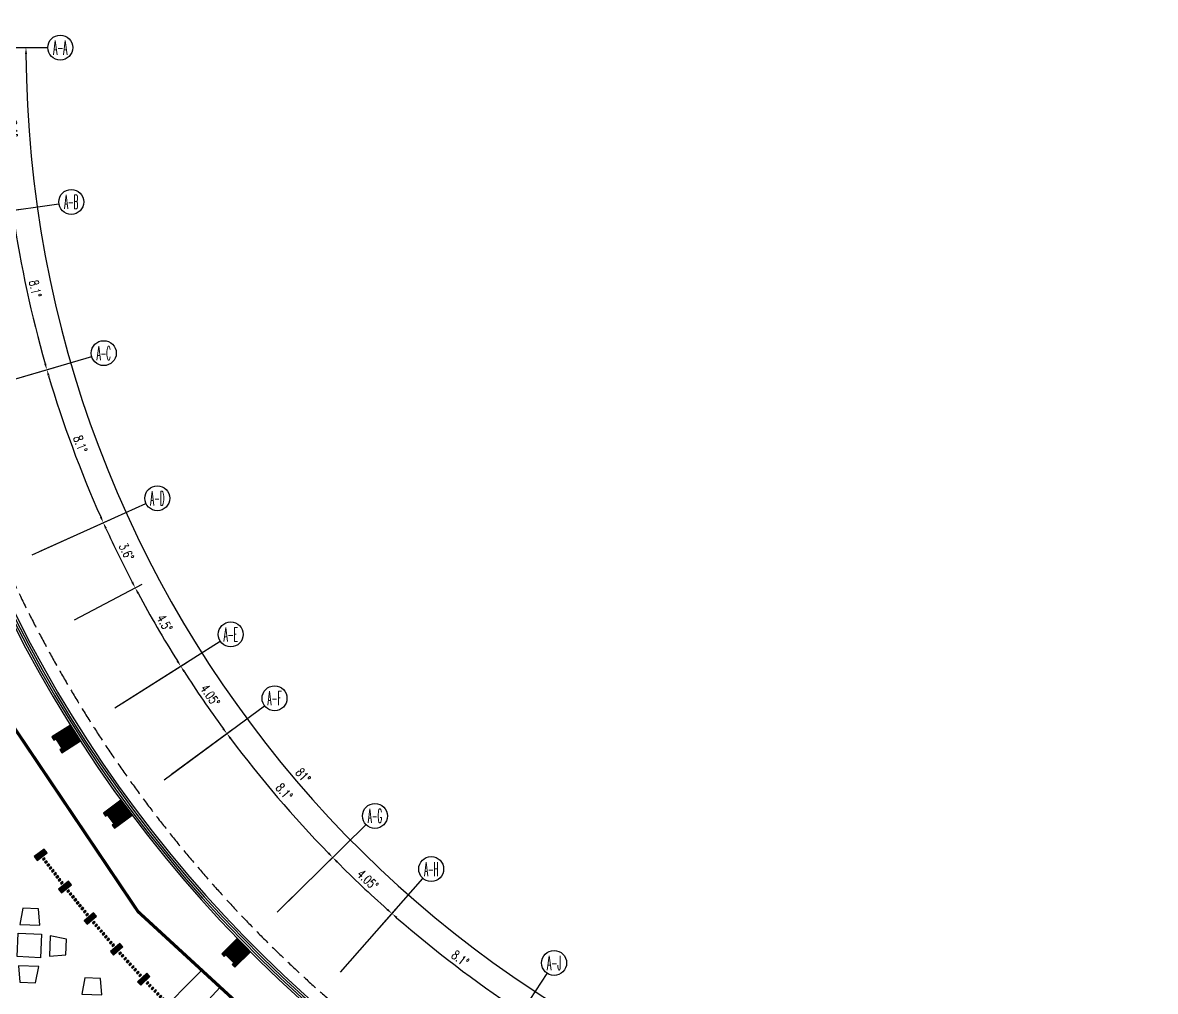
# Model space of a CAD drawing. Extents: x 13680 to 1640314, y -473492 to 65390.
# Drawn here: x 1485313 to 1521620, y -417729 to -386683 of the extents above; entities that cross this region are included whole.
import ezdxf
from ezdxf.enums import TextEntityAlignment as Align

# ---------------------------------------------------------------- set-up
doc = ezdxf.new("R2010")
doc.units = 0
doc.header["$LTSCALE"] = 1000
doc.header["$MEASUREMENT"] = 0
doc.linetypes.add('DASH', pattern=[0.35, 0.25, -0.1])
for name, color, linetype in [('0-桥架', 120, 'Continuous'), ('AXIS', 1, 'Continuous'), ('AXIS_TEXT', 7, 'Continuous'), ('COLUMN', 255, 'Continuous'), ('LINE', 123, 'Continuous'), ('PUB_HATCH', 8, 'Continuous'), ('WALL', 255, 'Continuous'), ('WINDOW', 2, 'Continuous'), ('WIRE-照明', 120, 'Continuous'), ('装修家具', 8, 'Continuous')]:
    doc.layers.add(name, color=color, linetype=linetype)
doc.styles.add('_HZTXT', font='txt.shx', dxfattribs={"width": 0.8, "bigfont": 'HZTXT.shx'})
doc.styles.add('_TCH_AXIS', font='COMPLEX', dxfattribs={"bigfont": 'GBCBIG'})
doc.styles.add('_TCH_DIM_T3', font='SIMPLEX', dxfattribs={"width": 0.705882, "bigfont": 'GBCBIG'})
doc.dimstyles.new('_TCH_ARROW&&100', dxfattribs={"dimtxt": 297.5, "dimasz": 200, "dimexe": 250, "dimexo": 300, "dimgap": 126.25, "dimtad": 1, "dimdec": 0, "dimzin": 0, "dimdsep": 46, "dimtxsty": '_TCH_DIM_T3', "dimcen": 0.09, "dimclrt": 7, "dimazin": 2, "dimtfac": 1, "dimtdec": 0, "dimtix": 1, "dimtmove": 2, "dimatfit": 3, "dimfxl": 1, "dimtolj": 1, "dimtzin": 0, "dimarcsym": 0})
pattern_1 = [(45, (0, 0), (-16.83798, 16.83798), [])]

# ---------------------------------------------------------------- blocks, each defined once
blk = doc.blocks.new('43f4f')
at = {"layer": '装修家具', "color": 4}
for points in [[(-14671, 28428), (-14217, 28887), (-14634, 29211), (-14989, 28856), (-14671, 28428)], [(-13738, 28902), (-13279, 28448), (-12956, 28865), (-13311, 29220), (-13738, 28902)], [(-13968, 27669), (-14498, 28199), (-13968, 28729), (-13437, 28199), (-13968, 27669)], [(-13265, 27969), (-13719, 27510), (-13302, 27187), (-12947, 27542), (-13265, 27969)], [(-14197, 27496), (-14656, 27950), (-14980, 27533), (-14625, 27178), (-14197, 27496)]]:
    blk.add_lwpolyline(points, dxfattribs=at)
blk = doc.blocks.new('*D373')
at = {"layer": 'AXIS', "color": 0, "lineweight": -2, "transparency": 16777216}
for p, q in [((1579164, -403645), (1576714, -403645)), ((1579306, -407657), (1576862, -407830))]:
    blk.add_line(p, q, dxfattribs=at)
blk.add_arc((1635964, -403645), 59000, 180.19425, 183.85578, dxfattribs=at)
at = {"layer": 'AXIS', "color": 0, "transparency": 16777216}
for points in [[(1576931, -403845), (1576998, -403845), (1576964, -403645)], [(1577131, -407610), (1577065, -407615), (1577112, -407812)]]:
    blk.add_solid(points, dxfattribs=at)
at = {"layer": 'Defpoints', "color": 0, "transparency": 16777216}
for p in [(1579464, -403645), (1635964, -403645), (1576981, -405035), (1579606, -407636)]:
    blk.add_point(p, dxfattribs=at)
at = {"layer": 'AXIS', "color": 7, "transparency": 16777216, "insert": (1577276, -405720), "char_height": 297.5, "attachment_point": 5, "rotation": 272.025, "style": '_TCH_DIM_T3'}
blk.add_mtext('\\A1;4.05°', dxfattribs=at)
blk = doc.blocks.new('*D374')
at = {"layer": 'AXIS', "color": 0, "lineweight": -2, "transparency": 16777216}
for p, q in [((1579306, -407657), (1576862, -407830)), ((1579731, -411648), (1577306, -411994))]:
    blk.add_line(p, q, dxfattribs=at)
blk.add_arc((1635964, -403645), 59000, 184.24423, 187.90568, dxfattribs=at)
at = {"layer": 'AXIS', "color": 0, "transparency": 16777216}
for points in [[(1577093, -408014), (1577159, -408009), (1577112, -407812)], [(1577558, -411756), (1577492, -411765), (1577553, -411958)]]:
    blk.add_solid(points, dxfattribs=at)
at = {"layer": 'Defpoints', "color": 0, "transparency": 16777216}
for p in [(1635964, -403645), (1579606, -407636), (1577226, -409198), (1580028, -411606)]:
    blk.add_point(p, dxfattribs=at)
at = {"layer": 'AXIS', "color": 7, "transparency": 16777216, "insert": (1577569, -409860), "char_height": 297.5, "attachment_point": 5, "rotation": 276.075, "style": '_TCH_DIM_T3'}
blk.add_mtext('\\A1;4.05°', dxfattribs=at)
blk = doc.blocks.new('*D375')
at = {"layer": 'AXIS', "color": 0, "lineweight": -2, "transparency": 16777216}
for p, q in [((1579731, -411648), (1577306, -411994)), ((1580437, -415600), (1578042, -416116))]:
    blk.add_line(p, q, dxfattribs=at)
blk.add_arc((1635964, -403645), 59000, 188.29413, 191.95608, dxfattribs=at)
at = {"layer": 'AXIS', "color": 0, "transparency": 16777216}
for points in [[(1577549, -412161), (1577615, -412152), (1577553, -411958)], [(1578277, -415861), (1578212, -415875), (1578286, -416063)]]:
    blk.add_solid(points, dxfattribs=at)
at = {"layer": 'Defpoints', "color": 0, "transparency": 16777216}
for p in [(1635964, -403645), (1580028, -411606), (1577765, -413332), (1580730, -415537)]:
    blk.add_point(p, dxfattribs=at)
at = {"layer": 'AXIS', "color": 7, "transparency": 16777216, "insert": (1578154, -413969), "char_height": 297.5, "attachment_point": 5, "rotation": 280.1251, "style": '_TCH_DIM_T3'}
blk.add_mtext('\\A1;4.05°', dxfattribs=at)
blk = doc.blocks.new('*D376')
at = {"layer": 'AXIS', "color": 0, "lineweight": -2, "transparency": 16777216}
for p, q in [((1580437, -415600), (1578042, -416116)), ((1581420, -419492), (1579067, -420176))]:
    blk.add_line(p, q, dxfattribs=at)
blk.add_arc((1635964, -403645), 59000, 192.34452, 196.00578, dxfattribs=at)
at = {"layer": 'AXIS', "color": 0, "transparency": 16777216}
for points in [[(1578296, -416266), (1578361, -416252), (1578286, -416063)], [(1579284, -419904), (1579220, -419923), (1579307, -420106)]]:
    blk.add_solid(points, dxfattribs=at)
at = {"layer": 'Defpoints', "color": 0, "transparency": 16777216}
for p in [(1635964, -403645), (1580730, -415537), (1578595, -417419), (1581708, -419408)]:
    blk.add_point(p, dxfattribs=at)
at = {"layer": 'AXIS', "color": 7, "transparency": 16777216, "insert": (1579028, -418026), "char_height": 297.5, "attachment_point": 5, "rotation": 284.1752, "style": '_TCH_DIM_T3'}
blk.add_mtext('\\A1;4.05°', dxfattribs=at)
blk = doc.blocks.new('*D377')
at = {"layer": 'AXIS', "color": 0, "lineweight": -2, "transparency": 16777216}
for p, q in [((1581420, -419492), (1579067, -420176)), ((1584197, -427019), (1581964, -428027))]:
    blk.add_line(p, q, dxfattribs=at)
blk.add_arc((1635964, -403645), 59000, 196.39422, 204.10568, dxfattribs=at)
at = {"layer": 'AXIS', "color": 0, "transparency": 16777216}
for points in [[(1579331, -420307), (1579395, -420288), (1579307, -420106)], [(1582140, -427728), (1582079, -427756), (1582192, -427925)]]:
    blk.add_solid(points, dxfattribs=at)
at = {"layer": 'Defpoints', "color": 0, "transparency": 16777216}
for p in [(1635964, -403645), (1581708, -419408), (1580145, -422756), (1584470, -426896)]:
    blk.add_point(p, dxfattribs=at)
at = {"layer": 'AXIS', "color": 7, "transparency": 16777216, "insert": (1580869, -423971), "char_height": 297.5, "attachment_point": 5, "rotation": 290.25, "style": '_TCH_DIM_T3'}
blk.add_mtext('\\A1;8.1°', dxfattribs=at)
blk = doc.blocks.new('*D378')
at = {"layer": 'AXIS', "color": 0, "lineweight": -2, "transparency": 16777216}
for p, q in [((1584197, -427019), (1581964, -428027)), ((1588007, -434080), (1585938, -435393))]:
    blk.add_line(p, q, dxfattribs=at)
blk.add_arc((1635964, -403645), 59000, 204.49413, 212.20578, dxfattribs=at)
at = {"layer": 'AXIS', "color": 0, "transparency": 16777216}
for points in [[(1582244, -428120), (1582305, -428093), (1582192, -427925)], [(1586070, -435072), (1586014, -435108), (1586149, -435259)]]:
    blk.add_solid(points, dxfattribs=at)
at = {"layer": 'Defpoints', "color": 0, "transparency": 16777216}
for p in [(1635964, -403645), (1584470, -426896), (1583395, -430431), (1588260, -433920)]:
    blk.add_point(p, dxfattribs=at)
at = {"layer": 'AXIS', "color": 7, "transparency": 16777216, "insert": (1584283, -431531), "char_height": 297.5, "attachment_point": 5, "rotation": 298.35, "style": '_TCH_DIM_T3'}
blk.add_mtext('\\A1;8.1°', dxfattribs=at)
blk = doc.blocks.new('*D379')
at = {"layer": 'AXIS', "color": 0, "lineweight": -2, "transparency": 16777216}
for p, q in [((1588007, -434080), (1585938, -435393)), ((1590276, -437391), (1588305, -438847))]:
    blk.add_line(p, q, dxfattribs=at)
blk.add_arc((1635964, -403645), 59000, 212.59422, 216.25576, dxfattribs=at)
at = {"layer": 'AXIS', "color": 0, "transparency": 16777216}
for points in [[(1586228, -435446), (1586285, -435410), (1586149, -435259)], [(1588415, -438518), (1588361, -438557), (1588506, -438698)]]:
    blk.add_solid(points, dxfattribs=at)
at = {"layer": 'Defpoints', "color": 0, "transparency": 16777216}
for p in [(1635964, -403645), (1588260, -433920), (1586908, -436424), (1590517, -437213)]:
    blk.add_point(p, dxfattribs=at)
at = {"layer": 'AXIS', "color": 7, "transparency": 16777216, "insert": (1587524, -436844), "char_height": 297.5, "attachment_point": 5, "rotation": 304.425, "style": '_TCH_DIM_T3'}
blk.add_mtext('\\A1;4.05°', dxfattribs=at)
blk = doc.blocks.new('*D380')
at = {"layer": 'AXIS', "color": 0, "lineweight": -2, "transparency": 16777216}
for p, q in [((1590276, -437391), (1588305, -438847)), ((1592774, -440534), (1590911, -442126))]:
    blk.add_line(p, q, dxfattribs=at)
blk.add_arc((1635964, -403645), 59000, 216.6442, 220.30638, dxfattribs=at)
at = {"layer": 'AXIS', "color": 0, "transparency": 16777216}
for points in [[(1588599, -438879), (1588652, -438839), (1588506, -438698)], [(1590997, -441789), (1590946, -441833), (1591101, -441963)]]:
    blk.add_solid(points, dxfattribs=at)
at = {"layer": 'Defpoints', "color": 0, "transparency": 16777216}
for p in [(1635964, -403645), (1590517, -437213), (1589345, -439807), (1593002, -440340)]:
    blk.add_point(p, dxfattribs=at)
at = {"layer": 'AXIS', "color": 7, "transparency": 16777216, "insert": (1589990, -440183), "char_height": 297.5, "attachment_point": 5, "rotation": 308.4753, "style": '_TCH_DIM_T3'}
blk.add_mtext('\\A1;4.05°', dxfattribs=at)
blk = doc.blocks.new('*D381')
at = {"layer": 'AXIS', "color": 0, "lineweight": -2, "transparency": 16777216}
for p, q in [((1592774, -440534), (1590911, -442126)), ((1595487, -443492), (1593741, -445211))]:
    blk.add_line(p, q, dxfattribs=at)
blk.add_arc((1635964, -403645), 59000, 220.69483, 224.35579, dxfattribs=at)
at = {"layer": 'AXIS', "color": 0, "transparency": 16777216}
for points in [[(1591206, -442137), (1591256, -442093), (1591101, -441963)], [(1593802, -444870), (1593755, -444916), (1593919, -445036)]]:
    blk.add_solid(points, dxfattribs=at)
at = {"layer": 'Defpoints', "color": 0, "transparency": 16777216}
for p in [(1635964, -403645), (1593002, -440340), (1592016, -443009), (1595700, -443282)]:
    blk.add_point(p, dxfattribs=at)
at = {"layer": 'AXIS', "color": 7, "transparency": 16777216, "insert": (1592685, -443338), "char_height": 297.5, "attachment_point": 5, "rotation": 312.5253, "style": '_TCH_DIM_T3'}
blk.add_mtext('\\A1;4.05°', dxfattribs=at)
blk = doc.blocks.new('*D382')
at = {"layer": 'AXIS', "color": 0, "lineweight": -2, "transparency": 16777216}
for p, q in [((1595487, -443492), (1593741, -445211)), ((1598402, -446252), (1596782, -448089))]:
    blk.add_line(p, q, dxfattribs=at)
blk.add_arc((1635964, -403645), 59000, 224.74423, 228.40578, dxfattribs=at)
at = {"layer": 'AXIS', "color": 0, "transparency": 16777216}
for points in [[(1594036, -445201), (1594083, -445155), (1593919, -445036)], [(1596819, -447744), (1596775, -447794), (1596947, -447902)]]:
    blk.add_solid(points, dxfattribs=at)
at = {"layer": 'Defpoints', "color": 0, "transparency": 16777216}
for p in [(1635964, -403645), (1595700, -443282), (1594906, -446015), (1598600, -446027)]:
    blk.add_point(p, dxfattribs=at)
at = {"layer": 'AXIS', "color": 7, "transparency": 16777216, "insert": (1595597, -446296), "char_height": 297.5, "attachment_point": 5, "rotation": 316.575, "style": '_TCH_DIM_T3'}
blk.add_mtext('\\A1;4.05°', dxfattribs=at)
blk = doc.blocks.new('*D383')
at = {"layer": 'AXIS', "color": 0, "lineweight": -2, "transparency": 16777216}
for p, q in [((1598402, -446252), (1596782, -448089)), ((1604780, -451119), (1603435, -453167))]:
    blk.add_line(p, q, dxfattribs=at)
blk.add_arc((1635964, -403645), 59000, 228.79422, 236.50578, dxfattribs=at)
at = {"layer": 'AXIS', "color": 0, "transparency": 16777216}
for points in [[(1597075, -448059), (1597119, -448009), (1596947, -447902)], [(1603423, -452820), (1603387, -452876), (1603572, -452958)]]:
    blk.add_solid(points, dxfattribs=at)
at = {"layer": 'Defpoints', "color": 0, "transparency": 16777216}
for p in [(1635964, -403645), (1598600, -446027), (1599075, -449691), (1604945, -450868)]:
    blk.add_point(p, dxfattribs=at)
at = {"layer": 'AXIS', "color": 7, "transparency": 16777216, "insert": (1600337, -450328), "char_height": 297.5, "attachment_point": 5, "rotation": 322.65, "style": '_TCH_DIM_T3'}
blk.add_mtext('\\A1;8.1°', dxfattribs=at)
blk = doc.blocks.new('*D384')
at = {"layer": 'AXIS', "color": 0, "lineweight": -2, "transparency": 16777216}
for p, q in [((1604780, -451119), (1603435, -453167)), ((1611780, -455039), (1610737, -457256))]:
    blk.add_line(p, q, dxfattribs=at)
blk.add_arc((1635964, -403645), 59000, 236.89422, 244.60578, dxfattribs=at)
at = {"layer": 'AXIS', "color": 0, "transparency": 16777216}
for points in [[(1603721, -453095), (1603758, -453040), (1603572, -452958)], [(1610677, -456915), (1610648, -456975), (1610843, -457030)]]:
    blk.add_solid(points, dxfattribs=at)
at = {"layer": 'Defpoints', "color": 0, "transparency": 16777216}
for p in [(1635964, -403645), (1604945, -450868), (1605931, -454429), (1611908, -454768)]:
    blk.add_point(p, dxfattribs=at)
at = {"layer": 'AXIS', "color": 7, "transparency": 16777216, "insert": (1607270, -454883), "char_height": 297.5, "attachment_point": 5, "rotation": 330.75, "style": '_TCH_DIM_T3'}
blk.add_mtext('\\A1;8.1°', dxfattribs=at)
blk = doc.blocks.new('*D385')
at = {"layer": 'AXIS', "color": 0, "lineweight": -2, "transparency": 16777216}
for p, q in [((1611780, -455039), (1610737, -457256)), ((1619263, -457934), (1618543, -460276))]:
    blk.add_line(p, q, dxfattribs=at)
blk.add_arc((1635964, -403645), 59000, 244.99422, 252.70578, dxfattribs=at)
at = {"layer": 'AXIS', "color": 0, "transparency": 16777216}
for points in [[(1611010, -457145), (1611039, -457085), (1610843, -457030)], [(1618435, -459946), (1618415, -460010), (1618616, -460037)]]:
    blk.add_solid(points, dxfattribs=at)
at = {"layer": 'Defpoints', "color": 0, "transparency": 16777216}
for p in [(1635964, -403645), (1611908, -454768), (1619351, -457648), (1613386, -458154)]:
    blk.add_point(p, dxfattribs=at)
at = {"layer": 'AXIS', "color": 7, "transparency": 16777216, "insert": (1614776, -458415), "char_height": 297.5, "attachment_point": 5, "rotation": 338.85, "style": '_TCH_DIM_T3'}
blk.add_mtext('\\A1;8.1°', dxfattribs=at)
blk = doc.blocks.new('*D386')
at = {"layer": 'AXIS', "color": 0, "lineweight": -2, "transparency": 16777216}
for p, q in [((1619263, -457934), (1618543, -460276)), ((1623139, -458978), (1622586, -461365))]:
    blk.add_line(p, q, dxfattribs=at)
blk.add_arc((1635964, -403645), 59000, 253.09422, 256.75577, dxfattribs=at)
at = {"layer": 'AXIS', "color": 0, "transparency": 16777216}
for points in [[(1618798, -460127), (1618817, -460064), (1618616, -460037)], [(1622455, -461044), (1622440, -461109), (1622642, -461122)]]:
    blk.add_solid(points, dxfattribs=at)
at = {"layer": 'Defpoints', "color": 0, "transparency": 16777216}
for p in [(1635964, -403645), (1619351, -457648), (1623207, -458686), (1619949, -460430)]:
    blk.add_point(p, dxfattribs=at)
at = {"layer": 'AXIS', "color": 7, "transparency": 16777216, "insert": (1620691, -460349), "char_height": 297.5, "attachment_point": 5, "rotation": 344.925, "style": '_TCH_DIM_T3'}
blk.add_mtext('\\A1;4.05°', dxfattribs=at)
blk = doc.blocks.new('*D387')
at = {"layer": 'AXIS', "color": 0, "lineweight": -2, "transparency": 16777216}
for p, q in [((1623139, -458978), (1622586, -461365)), ((1627079, -459746), (1626696, -462166))]:
    blk.add_line(p, q, dxfattribs=at)
blk.add_arc((1635964, -403645), 59000, 257.14422, 260.80566, dxfattribs=at)
at = {"layer": 'AXIS', "color": 0, "transparency": 16777216}
for points in [[(1622830, -461199), (1622845, -461134), (1622642, -461122)], [(1626542, -461854), (1626532, -461920), (1626735, -461919)]]:
    blk.add_solid(points, dxfattribs=at)
at = {"layer": 'Defpoints', "color": 0, "transparency": 16777216}
for p in [(1635964, -403645), (1623207, -458686), (1627126, -459450), (1624000, -461419)]:
    blk.add_point(p, dxfattribs=at)
at = {"layer": 'AXIS', "color": 7, "transparency": 16777216, "insert": (1624734, -461286), "char_height": 297.5, "attachment_point": 5, "rotation": 348.9749, "style": '_TCH_DIM_T3'}
blk.add_mtext('\\A1;4.05°', dxfattribs=at)
blk = doc.blocks.new('*D388')
at = {"layer": 'AXIS', "color": 0, "lineweight": -2, "transparency": 16777216}
for p, q in [((1579164, -403645), (1575914, -403645)), ((1627079, -459746), (1626570, -462956))]:
    blk.add_line(p, q, dxfattribs=at)
blk.add_arc((1635964, -403645), 59800, 180.19165, 260.80826, dxfattribs=at)
at = {"layer": 'AXIS', "color": 0, "transparency": 16777216}
for points in [[(1576131, -403845), (1576198, -403845), (1576164, -403645)], [(1626417, -462645), (1626407, -462710), (1626610, -462709)]]:
    blk.add_solid(points, dxfattribs=at)
at = {"layer": 'Defpoints', "color": 0, "transparency": 16777216}
for p in [(1579464, -403645), (1635964, -403645), (1582682, -430794), (1627126, -459450)]:
    blk.add_point(p, dxfattribs=at)
at = {"layer": 'AXIS', "color": 7, "transparency": 16777216, "insert": (1590701, -442304), "char_height": 297.5, "attachment_point": 5, "rotation": 310.5, "style": '_TCH_DIM_T3'}
blk.add_mtext('\\A1;81°', dxfattribs=at)
blk = doc.blocks.new('*D389')
at = {"layer": 'AXIS', "color": 0, "lineweight": -2, "transparency": 16777216}
for p, q in [((1596764, -403645), (1599214, -403645)), ((1597155, -409169), (1599581, -408823))]:
    blk.add_line(p, q, dxfattribs=at)
blk.add_arc((1635964, -403645), 37000, 180.3097, 187.7902, dxfattribs=at)
at = {"layer": 'AXIS', "color": 0, "transparency": 16777216}
for points in [[(1598932, -403845), (1598998, -403845), (1598964, -403645)], [(1599339, -408656), (1599273, -408665), (1599334, -408859)]]:
    blk.add_solid(points, dxfattribs=at)
at = {"layer": 'Defpoints', "color": 0, "transparency": 16777216}
for p in [(1596464, -403645), (1635964, -403645), (1599005, -405388), (1596858, -409211)]:
    blk.add_point(p, dxfattribs=at)
at = {"layer": 'AXIS', "color": 7, "transparency": 16777216, "insert": (1599331, -406239), "char_height": 297.5, "attachment_point": 5, "rotation": 274.05, "style": '_TCH_DIM_T3'}
blk.add_mtext('\\A1;8.1°', dxfattribs=at)
blk = doc.blocks.new('*D390')
at = {"layer": 'AXIS', "color": 0, "lineweight": -2, "transparency": 16777216}
for p, q in [((1597155, -409169), (1599581, -408823)), ((1598321, -414582), (1600674, -413898))]:
    blk.add_line(p, q, dxfattribs=at)
blk.add_arc((1635964, -403645), 37000, 188.4096, 195.8903, dxfattribs=at)
at = {"layer": 'AXIS', "color": 0, "transparency": 16777216}
for points in [[(1599329, -409061), (1599395, -409052), (1599334, -408859)], [(1600410, -413767), (1600346, -413785), (1600434, -413968)]]:
    blk.add_solid(points, dxfattribs=at)
at = {"layer": 'Defpoints', "color": 0, "transparency": 16777216}
for p in [(1635964, -403645), (1596858, -409211), (1599620, -410578), (1598033, -414665)]:
    blk.add_point(p, dxfattribs=at)
at = {"layer": 'AXIS', "color": 7, "transparency": 16777216, "insert": (1600062, -411375), "char_height": 297.5, "attachment_point": 5, "rotation": 282.15, "style": '_TCH_DIM_T3'}
blk.add_mtext('\\A1;8.1°', dxfattribs=at)
blk = doc.blocks.new('*D391')
at = {"layer": 'AXIS', "color": 0, "lineweight": -2, "transparency": 16777216}
for p, q in [((1598321, -414582), (1600674, -413898)), ((1600237, -419777), (1602470, -418768))]:
    blk.add_line(p, q, dxfattribs=at)
blk.add_arc((1635964, -403645), 37000, 196.5097, 203.9903, dxfattribs=at)
at = {"layer": 'AXIS', "color": 0, "transparency": 16777216}
for points in [[(1600458, -414169), (1600522, -414151), (1600434, -413968)], [(1602191, -418675), (1602130, -418702), (1602243, -418871)]]:
    blk.add_solid(points, dxfattribs=at)
at = {"layer": 'Defpoints', "color": 0, "transparency": 16777216}
for p in [(1635964, -403645), (1598033, -414665), (1600959, -415630), (1599964, -419900)]:
    blk.add_point(p, dxfattribs=at)
at = {"layer": 'AXIS', "color": 7, "transparency": 16777216, "insert": (1601509, -416356), "char_height": 297.5, "attachment_point": 5, "rotation": 290.25, "style": '_TCH_DIM_T3'}
blk.add_mtext('\\A1;8.1°', dxfattribs=at)
blk = doc.blocks.new('*D392')
at = {"layer": 'AXIS', "color": 0, "lineweight": -2, "transparency": 16777216}
for p, q in [((1600237, -419777), (1602470, -418768)), ((1601321, -421988), (1603486, -420842))]:
    blk.add_line(p, q, dxfattribs=at)
blk.add_arc((1635964, -403645), 37000, 204.6097, 207.5906, dxfattribs=at)
at = {"layer": 'AXIS', "color": 0, "transparency": 16777216}
for points in [[(1602295, -419067), (1602356, -419040), (1602243, -418871)], [(1603202, -420766), (1603143, -420797), (1603265, -420959)]]:
    blk.add_solid(points, dxfattribs=at)
at = {"layer": 'Defpoints', "color": 0, "transparency": 16777216}
for p in [(1635964, -403645), (1602569, -419574), (1599964, -419900), (1601056, -422129)]:
    blk.add_point(p, dxfattribs=at)
at = {"layer": 'AXIS', "color": 7, "transparency": 16777216, "insert": (1602984, -419802), "char_height": 297.5, "attachment_point": 5, "rotation": 296.1001, "style": '_TCH_DIM_T3'}
blk.add_mtext('\\A1;3.6°', dxfattribs=at)
blk = doc.blocks.new('*D393')
at = {"layer": 'AXIS', "color": 0, "lineweight": -2, "transparency": 16777216}
for p, q in [((1601321, -421988), (1603486, -420842)), ((1602867, -424650), (1604935, -423337))]:
    blk.add_line(p, q, dxfattribs=at)
blk.add_arc((1635964, -403645), 37000, 208.21, 212.0903, dxfattribs=at)
at = {"layer": 'AXIS', "color": 0, "transparency": 16777216}
for points in [[(1603330, -421151), (1603389, -421120), (1603265, -420959)], [(1604646, -423284), (1604589, -423320), (1604724, -423471)]]:
    blk.add_solid(points, dxfattribs=at)
at = {"layer": 'Defpoints', "color": 0, "transparency": 16777216}
for p in [(1635964, -403645), (1603730, -421809), (1601056, -422129), (1602613, -424810)]:
    blk.add_point(p, dxfattribs=at)
at = {"layer": 'AXIS', "color": 7, "transparency": 16777216, "insert": (1604208, -422091), "char_height": 297.5, "attachment_point": 5, "rotation": 300.1501, "style": '_TCH_DIM_T3'}
blk.add_mtext('\\A1;4.5°', dxfattribs=at)
blk = doc.blocks.new('*D394')
at = {"layer": 'AXIS', "color": 0, "lineweight": -2, "transparency": 16777216}
for p, q in [((1602867, -424650), (1604935, -423337)), ((1604433, -426935), (1606404, -425479))]:
    blk.add_line(p, q, dxfattribs=at)
blk.add_arc((1635964, -403645), 37000, 212.7097, 216.1403, dxfattribs=at)
at = {"layer": 'AXIS', "color": 0, "transparency": 16777216}
for points in [[(1604804, -423657), (1604860, -423622), (1604724, -423471)], [(1606111, -425447), (1606057, -425486), (1606203, -425628)]]:
    blk.add_solid(points, dxfattribs=at)
at = {"layer": 'Defpoints', "color": 0, "transparency": 16777216}
for p in [(1635964, -403645), (1605200, -424201), (1602613, -424810), (1604192, -427113)]:
    blk.add_point(p, dxfattribs=at)
at = {"layer": 'AXIS', "color": 7, "transparency": 16777216, "insert": (1605671, -424407), "char_height": 297.5, "attachment_point": 5, "rotation": 304.425, "style": '_TCH_DIM_T3'}
blk.add_mtext('\\A1;4.05°', dxfattribs=at)
blk = doc.blocks.new('*D395')
at = {"layer": 'AXIS', "color": 0, "lineweight": -2, "transparency": 16777216}
for p, q in [((1604433, -426935), (1606404, -425479)), ((1608029, -431145), (1609775, -429427))]:
    blk.add_line(p, q, dxfattribs=at)
blk.add_arc((1635964, -403645), 37000, 216.7597, 224.2403, dxfattribs=at)
at = {"layer": 'AXIS', "color": 0, "transparency": 16777216}
for points in [[(1606295, -425808), (1606349, -425768), (1606203, -425628)], [(1609481, -429436), (1609433, -429482), (1609597, -429602)]]:
    blk.add_solid(points, dxfattribs=at)
at = {"layer": 'Defpoints', "color": 0, "transparency": 16777216}
for p in [(1635964, -403645), (1604192, -427113), (1607271, -427005), (1607815, -431356)]:
    blk.add_point(p, dxfattribs=at)
at = {"layer": 'AXIS', "color": 7, "transparency": 16777216, "insert": (1608039, -427496), "char_height": 297.5, "attachment_point": 5, "rotation": 310.5, "style": '_TCH_DIM_T3'}
blk.add_mtext('\\A1;8.1°', dxfattribs=at)
blk = doc.blocks.new('*D396')
at = {"layer": 'AXIS', "color": 0, "lineweight": -2, "transparency": 16777216}
for p, q in [((1608029, -431145), (1609775, -429427)), ((1610041, -433050), (1611661, -431212))]:
    blk.add_line(p, q, dxfattribs=at)
blk.add_arc((1635964, -403645), 37000, 224.8597, 228.2903, dxfattribs=at)
at = {"layer": 'AXIS', "color": 0, "transparency": 16777216}
for points in [[(1609714, -429768), (1609761, -429721), (1609597, -429602)], [(1611368, -431242), (1611324, -431292), (1611496, -431399)]]:
    blk.add_solid(points, dxfattribs=at)
at = {"layer": 'Defpoints', "color": 0, "transparency": 16777216}
for p in [(1635964, -403645), (1610216, -430216), (1607815, -431356), (1609843, -433275)]:
    blk.add_point(p, dxfattribs=at)
at = {"layer": 'AXIS', "color": 7, "transparency": 16777216, "insert": (1610719, -430318), "char_height": 297.5, "attachment_point": 5, "rotation": 316.575, "style": '_TCH_DIM_T3'}
blk.add_mtext('\\A1;4.05°', dxfattribs=at)
blk = doc.blocks.new('*D397')
at = {"layer": 'AXIS', "color": 0, "lineweight": -2, "transparency": 16777216}
for p, q in [((1610041, -433050), (1611661, -431212)), ((1614443, -436409), (1615788, -434361))]:
    blk.add_line(p, q, dxfattribs=at)
blk.add_arc((1635964, -403645), 37000, 228.9097, 236.3903, dxfattribs=at)
at = {"layer": 'AXIS', "color": 0, "transparency": 16777216}
for points in [[(1611624, -431556), (1611668, -431506), (1611496, -431399)], [(1615502, -434432), (1615465, -434488), (1615651, -434570)]]:
    blk.add_solid(points, dxfattribs=at)
at = {"layer": 'Defpoints', "color": 0, "transparency": 16777216}
for p in [(1635964, -403645), (1612830, -432521), (1609843, -433275), (1614278, -436660)]:
    blk.add_point(p, dxfattribs=at)
at = {"layer": 'AXIS', "color": 7, "transparency": 16777216, "insert": (1613684, -432840), "char_height": 297.5, "attachment_point": 5, "rotation": 322.65, "style": '_TCH_DIM_T3'}
blk.add_mtext('\\A1;8.1°', dxfattribs=at)
blk = doc.blocks.new('*D398')
at = {"layer": 'AXIS', "color": 0, "lineweight": -2, "transparency": 16777216}
for p, q in [((1614443, -436409), (1615788, -434361)), ((1619274, -439115), (1620317, -436898))]:
    blk.add_line(p, q, dxfattribs=at)
blk.add_arc((1635964, -403645), 37000, 237.0097, 244.4903, dxfattribs=at)
at = {"layer": 'AXIS', "color": 0, "transparency": 16777216}
for points in [[(1615800, -434707), (1615836, -434652), (1615651, -434570)], [(1620044, -437008), (1620016, -437068), (1620211, -437124)]]:
    blk.add_solid(points, dxfattribs=at)
at = {"layer": 'Defpoints', "color": 0, "transparency": 16777216}
for p in [(1635964, -403645), (1617130, -435493), (1614278, -436660), (1619146, -439386)]:
    blk.add_point(p, dxfattribs=at)
at = {"layer": 'AXIS', "color": 7, "transparency": 16777216, "insert": (1618020, -435688), "char_height": 297.5, "attachment_point": 5, "rotation": 330.75, "style": '_TCH_DIM_T3'}
blk.add_mtext('\\A1;8.1°', dxfattribs=at)
blk = doc.blocks.new('*D399')
at = {"layer": 'AXIS', "color": 0, "lineweight": -2, "transparency": 16777216}
for p, q in [((1619274, -439115), (1620317, -436898)), ((1624438, -441112), (1625158, -438771))]:
    blk.add_line(p, q, dxfattribs=at)
blk.add_arc((1635964, -403645), 37000, 245.1097, 252.5903, dxfattribs=at)
at = {"layer": 'AXIS', "color": 0, "transparency": 16777216}
for points in [[(1620378, -437239), (1620406, -437178), (1620211, -437124)], [(1624904, -438919), (1624884, -438982), (1625085, -439010)]]:
    blk.add_solid(points, dxfattribs=at)
at = {"layer": 'Defpoints', "color": 0, "transparency": 16777216}
for p in [(1635964, -403645), (1621805, -437829), (1619146, -439386), (1624350, -441399)]:
    blk.add_point(p, dxfattribs=at)
at = {"layer": 'AXIS', "color": 7, "transparency": 16777216, "insert": (1622714, -437896), "char_height": 297.5, "attachment_point": 5, "rotation": 338.85, "style": '_TCH_DIM_T3'}
blk.add_mtext('\\A1;8.1°', dxfattribs=at)
blk = doc.blocks.new('*D400')
at = {"layer": 'AXIS', "color": 0, "lineweight": -2, "transparency": 16777216}
for p, q in [((1624438, -441112), (1625158, -438771)), ((1627113, -441833), (1627666, -439446))]:
    blk.add_line(p, q, dxfattribs=at)
blk.add_arc((1635964, -403645), 37000, 253.2097, 256.6403, dxfattribs=at)
at = {"layer": 'AXIS', "color": 0, "transparency": 16777216}
for points in [[(1625267, -439100), (1625286, -439036), (1625085, -439010)], [(1627423, -439612), (1627407, -439676), (1627610, -439690)]]:
    blk.add_solid(points, dxfattribs=at)
at = {"layer": 'Defpoints', "color": 0, "transparency": 16777216}
for p in [(1635964, -403645), (1625921, -439256), (1624350, -441399), (1627045, -442125)]:
    blk.add_point(p, dxfattribs=at)
at = {"layer": 'AXIS', "color": 7, "transparency": 16777216, "insert": (1626413, -439106), "char_height": 297.5, "attachment_point": 5, "rotation": 344.925, "style": '_TCH_DIM_T3'}
blk.add_mtext('\\A1;4.05°', dxfattribs=at)
blk = doc.blocks.new('*D401')
at = {"layer": 'AXIS', "color": 0, "lineweight": -2, "transparency": 16777216}
for p, q in [((1627113, -441833), (1627666, -439446)), ((1629832, -442363), (1630215, -439943))]:
    blk.add_line(p, q, dxfattribs=at)
blk.add_arc((1635964, -403645), 37000, 257.2597, 260.6902, dxfattribs=at)
at = {"layer": 'AXIS', "color": 0, "transparency": 16777216}
for points in [[(1627797, -439767), (1627812, -439702), (1627610, -439690)], [(1629984, -440125), (1629974, -440191), (1630176, -440190)]]:
    blk.add_solid(points, dxfattribs=at)
at = {"layer": 'Defpoints', "color": 0, "transparency": 16777216}
for p in [(1635964, -403645), (1628461, -439877), (1627045, -442125), (1629785, -442659)]:
    blk.add_point(p, dxfattribs=at)
at = {"layer": 'AXIS', "color": 7, "transparency": 16777216, "insert": (1628941, -439693), "char_height": 297.5, "attachment_point": 5, "rotation": 348.9749, "style": '_TCH_DIM_T3'}
blk.add_mtext('\\A1;4.05°', dxfattribs=at)
blk = doc.blocks.new('*D402')
at = {"layer": 'AXIS', "color": 0, "lineweight": -2, "transparency": 16777216}
for p, q in [((1596764, -403645), (1600014, -403645)), ((1629832, -442363), (1630341, -439153))]:
    blk.add_line(p, q, dxfattribs=at)
blk.add_arc((1635964, -403645), 36200, 180.3166, 260.6833, dxfattribs=at)
at = {"layer": 'AXIS', "color": 0, "transparency": 16777216}
for points in [[(1599732, -403845), (1599798, -403845), (1599764, -403645)], [(1630109, -439335), (1630099, -439401), (1630301, -439400)]]:
    blk.add_solid(points, dxfattribs=at)
at = {"layer": 'Defpoints', "color": 0, "transparency": 16777216}
for p in [(1596464, -403645), (1635964, -403645), (1603710, -420080), (1629785, -442659)]:
    blk.add_point(p, dxfattribs=at)
at = {"layer": 'AXIS', "color": 7, "transparency": 16777216, "insert": (1608647, -426977), "char_height": 297.5, "attachment_point": 5, "rotation": 310.5, "style": '_TCH_DIM_T3'}
blk.add_mtext('\\A1;81°', dxfattribs=at)
blk = doc.blocks.new('A$C58E3357E')
at = {"layer": 'WALL'}
h = blk.add_hatch(dxfattribs=at)
h.set_pattern_fill('ANSI31', color=8, scale=15)
h.set_pattern_definition(pattern_1)
h.paths.add_polyline_path([(-33851, 35032), (-33935, 35626), (-34628, 35527), (-34611, 35409), (-34542, 35419), (-34491, 35062), (-34560, 35052), (-34544, 34933)])
h.paths.add_polyline_path([(-22302, 12080), (-22723, 12508), (-23222, 12016), (-23138, 11931), (-23088, 11980), (-22836, 11724), (-22886, 11674), (-22801, 11589)])
h.paths.add_polyline_path([(-26096, 16456), (-26452, 16939), (-27015, 16523), (-26944, 16426), (-26888, 16468), (-26674, 16179), (-26730, 16137), (-26659, 16040)])
h.paths.add_polyline_path([(-16012, 6927), (-15511, 6598), (-15895, 6013), (-15995, 6079), (-15957, 6137), (-16258, 6335), (-16296, 6276), (-16396, 6342)])
h.paths.add_polyline_path([(-5588, 1946), (-5014, 1770), (-5220, 1101), (-5335, 1136), (-5314, 1203), (-5658, 1309), (-5679, 1242), (-5793, 1277)])
h.paths.add_polyline_path([(-20633, 10502), (-20183, 10105), (-20646, 9580), (-20736, 9659), (-20690, 9712), (-20960, 9950), (-21006, 9897), (-21096, 9976)])
h.paths.add_polyline_path([(-11022, 4089), (-10479, 3834), (-10777, 3200), (-10885, 3252), (-10856, 3315), (-11181, 3468), (-11211, 3405), (-11320, 3456)])
h.paths.add_polyline_path([(-30560, 23957), (-30807, 24504), (-31445, 24216), (-31395, 24107), (-31331, 24136), (-31183, 23807), (-31247, 23779), (-31198, 23669)])
h.paths.add_polyline_path([(-27751, 18834), (-28073, 19341), (-28664, 18966), (-28600, 18865), (-28541, 18902), (-28348, 18598), (-28407, 18561), (-28342, 18459)])
h.paths.add_polyline_path([(-32583, 29330), (-32751, 29906), (-33423, 29711), (-33389, 29595), (-33322, 29615), (-33222, 29269), (-33289, 29250), (-33255, 29135)])
at = {"layer": 'WALL', "color": 2}
for points in [[(-33851, 35032), (-33935, 35626), (-34628, 35527), (-34611, 35409), (-34542, 35419), (-34491, 35062), (-34560, 35052), (-34544, 34933), (-33851, 35032)], [(-32583, 29330), (-32751, 29906), (-33423, 29711), (-33389, 29595), (-33322, 29615), (-33222, 29269), (-33289, 29250), (-33255, 29135), (-32583, 29330)], [(-30560, 23957), (-30807, 24504), (-31445, 24216), (-31395, 24107), (-31331, 24136), (-31183, 23807), (-31247, 23779), (-31198, 23669), (-30560, 23957)], [(-27751, 18834), (-28073, 19341), (-28664, 18966), (-28600, 18865), (-28541, 18902), (-28348, 18598), (-28407, 18561), (-28342, 18459), (-27751, 18834)], [(-26096, 16456), (-26452, 16939), (-27015, 16523), (-26944, 16426), (-26888, 16468), (-26674, 16179), (-26730, 16137), (-26659, 16040), (-26096, 16456)], [(-22302, 12080), (-22723, 12508), (-23222, 12016), (-23138, 11931), (-23088, 11980), (-22836, 11724), (-22886, 11674), (-22801, 11589), (-22302, 12080)], [(-20633, 10502), (-20183, 10105), (-20646, 9580), (-20736, 9659), (-20690, 9712), (-20960, 9950), (-21006, 9897), (-21096, 9976), (-20633, 10502)], [(-16012, 6927), (-15511, 6598), (-15895, 6013), (-15995, 6079), (-15957, 6137), (-16258, 6335), (-16296, 6276), (-16396, 6342), (-16012, 6927)], [(-11022, 4089), (-10479, 3834), (-10777, 3200), (-10885, 3252), (-10856, 3315), (-11181, 3468), (-11211, 3405), (-11320, 3456), (-11022, 4089)], [(-5588, 1946), (-5014, 1770), (-5220, 1101), (-5335, 1136), (-5314, 1203), (-5658, 1309), (-5679, 1242), (-5793, 1277), (-5588, 1946)]]:
    blk.add_lwpolyline(points, dxfattribs=at)
blk = doc.blocks.new('A$C08793CBB')
at = {"layer": 'WALL'}
h = blk.add_hatch(dxfattribs=at)
h.set_pattern_fill('ANSI31', color=8, scale=15)
h.set_pattern_definition(pattern_1)
h.paths.add_polyline_path([(411, 5173), (322, 5294), (0, 5056), (89, 4935)])
h.paths.add_polyline_path([(1191, 4146), (1098, 4264), (783, 4017), (876, 3899)])
h.paths.add_polyline_path([(2001, 3142), (1905, 3257), (1598, 3002), (1693, 2886)])
h.paths.add_polyline_path([(2840, 2163), (2741, 2275), (2441, 2011), (2540, 1898)])
h.paths.add_polyline_path([(3708, 1209), (3606, 1318), (3314, 1045), (3416, 935)])
h.paths.add_polyline_path([(4604, 281), (4499, 387), (4214, 107), (4319, 0)])
for points in [[(411, 5173), (322, 5294), (0, 5056), (89, 4935)], [(1191, 4146), (1098, 4264), (783, 4017), (876, 3899)], [(2001, 3142), (1905, 3257), (1598, 3002), (1693, 2886)], [(2840, 2163), (2741, 2275), (2441, 2011), (2540, 1898)], [(3708, 1209), (3606, 1318), (3314, 1045), (3416, 935)], [(4604, 281), (4499, 387), (4214, 107), (4319, 0)]]:
    blk.add_lwpolyline(points, close=True, dxfattribs=at)
at = {"layer": 'WALL', "color": 2}
for points in [[(286, 4940), (350, 4988), (326, 5020), (262, 4972)], [(358, 4844), (422, 4893), (398, 4925), (334, 4876)], [(431, 4749), (495, 4797), (471, 4829), (407, 4781)], [(503, 4653), (567, 4701), (543, 4733), (479, 4685)], [(576, 4557), (639, 4605), (615, 4637), (551, 4589)], [(648, 4461), (712, 4510), (688, 4542), (624, 4493)], [(720, 4366), (784, 4414), (760, 4446), (696, 4398)], [(793, 4270), (857, 4318), (832, 4350), (769, 4302)], [(865, 4174), (929, 4223), (905, 4254), (841, 4206)], [(1073, 3909), (1135, 3959), (1110, 3991), (1048, 3941)], [(1148, 3816), (1210, 3866), (1185, 3897), (1123, 3847)], [(1223, 3722), (1286, 3772), (1261, 3804), (1198, 3753)], [(1298, 3629), (1361, 3679), (1336, 3710), (1273, 3660)], [(1374, 3535), (1436, 3585), (1411, 3617), (1349, 3566)], [(1449, 3442), (1511, 3492), (1486, 3523), (1424, 3473)], [(1524, 3348), (1586, 3398), (1561, 3430), (1499, 3379)], [(1599, 3255), (1662, 3305), (1637, 3336), (1574, 3286)], [(1674, 3161), (1737, 3211), (1712, 3243), (1649, 3192)], [(1890, 2902), (1951, 2954), (1925, 2985), (1864, 2933)], [(1968, 2811), (2029, 2863), (2003, 2894), (1942, 2842)], [(2046, 2720), (2107, 2772), (2081, 2802), (2020, 2750)], [(2124, 2629), (2185, 2681), (2159, 2711), (2098, 2659)], [(2202, 2537), (2263, 2589), (2237, 2620), (2176, 2568)], [(2280, 2446), (2340, 2498), (2315, 2528), (2254, 2477)], [(2358, 2355), (2418, 2407), (2392, 2437), (2332, 2385)], [(2436, 2264), (2496, 2316), (2470, 2346), (2410, 2294)], [(2513, 2172), (2574, 2224), (2548, 2255), (2487, 2203)], [(2737, 1920), (2796, 1974), (2769, 2003), (2710, 1950)], [(2817, 1831), (2876, 1885), (2850, 1914), (2790, 1861)], [(2898, 1742), (2957, 1796), (2930, 1825), (2871, 1772)], [(2978, 1653), (3038, 1707), (3011, 1737), (2951, 1683)], [(3059, 1564), (3118, 1618), (3091, 1648), (3032, 1594)], [(3139, 1475), (3199, 1529), (3172, 1559), (3113, 1505)], [(3220, 1386), (3279, 1440), (3252, 1470), (3193, 1416)], [(3301, 1298), (3360, 1351), (3333, 1381), (3274, 1327)], [(3381, 1209), (3440, 1262), (3414, 1292), (3354, 1238)], [(3611, 963), (3669, 1019), (3641, 1048), (3584, 992)], [(3695, 877), (3752, 932), (3724, 961), (3667, 906)], [(3778, 790), (3835, 846), (3808, 875), (3750, 819)], [(3861, 704), (3919, 759), (3891, 788), (3833, 733)], [(3944, 617), (4002, 673), (3974, 702), (3916, 646)], [(4027, 531), (4085, 586), (4057, 615), (4000, 560)], [(4111, 445), (4168, 500), (4141, 529), (4083, 473)], [(4194, 358), (4251, 414), (4224, 442), (4166, 387)], [(4277, 272), (4335, 327), (4307, 356), (4249, 300)]]:
    blk.add_lwpolyline(points, close=True, dxfattribs=at)
at = {"layer": 'WALL', "color": 8}
for points in [[(287, 4947), (343, 4989), (325, 5013), (269, 4971)], [(359, 4851), (415, 4894), (397, 4917), (341, 4875)], [(432, 4756), (488, 4798), (470, 4822), (414, 4780)], [(504, 4660), (560, 4702), (542, 4726), (486, 4684)], [(577, 4564), (632, 4606), (614, 4630), (558, 4588)], [(649, 4468), (705, 4511), (687, 4535), (631, 4492)], [(721, 4373), (777, 4415), (759, 4439), (703, 4397)], [(794, 4277), (850, 4319), (831, 4343), (776, 4301)], [(866, 4181), (922, 4224), (904, 4247), (848, 4205)], [(1074, 3916), (1128, 3960), (1109, 3984), (1055, 3940)], [(1149, 3823), (1203, 3867), (1185, 3890), (1130, 3846)], [(1224, 3729), (1279, 3773), (1260, 3797), (1205, 3753)], [(1299, 3636), (1354, 3680), (1335, 3703), (1280, 3659)], [(1374, 3542), (1429, 3586), (1410, 3610), (1356, 3566)], [(1450, 3449), (1504, 3493), (1485, 3516), (1431, 3472)], [(1525, 3355), (1579, 3399), (1561, 3423), (1506, 3379)], [(1600, 3262), (1655, 3306), (1636, 3329), (1581, 3285)], [(1675, 3168), (1730, 3212), (1711, 3235), (1656, 3192)], [(1891, 2909), (1944, 2955), (1924, 2978), (1871, 2932)], [(1969, 2818), (2022, 2864), (2002, 2886), (1949, 2841)], [(2046, 2727), (2100, 2772), (2080, 2795), (2027, 2750)], [(2124, 2636), (2178, 2681), (2158, 2704), (2105, 2658)], [(2202, 2544), (2256, 2590), (2236, 2613), (2183, 2567)], [(2280, 2453), (2333, 2499), (2314, 2521), (2261, 2476)], [(2358, 2362), (2411, 2407), (2392, 2430), (2339, 2385)], [(2436, 2271), (2489, 2316), (2470, 2339), (2417, 2293)], [(2514, 2179), (2567, 2225), (2548, 2248), (2494, 2202)], [(2737, 1927), (2789, 1974), (2769, 1996), (2717, 1949)], [(2817, 1838), (2869, 1885), (2849, 1907), (2797, 1860)], [(2898, 1749), (2950, 1796), (2930, 1818), (2878, 1771)], [(2979, 1660), (3030, 1707), (3010, 1729), (2958, 1682)], [(3059, 1571), (3111, 1618), (3091, 1641), (3039, 1594)], [(3140, 1482), (3192, 1529), (3172, 1552), (3120, 1505)], [(3220, 1393), (3272, 1440), (3252, 1463), (3200, 1416)], [(3301, 1305), (3353, 1352), (3333, 1374), (3281, 1327)], [(3382, 1216), (3433, 1263), (3413, 1285), (3361, 1238)], [(3611, 970), (3662, 1019), (3641, 1041), (3591, 992)], [(3695, 884), (3745, 932), (3724, 954), (3674, 906)], [(3778, 797), (3828, 846), (3808, 868), (3757, 819)], [(3861, 711), (3912, 760), (3891, 781), (3840, 733)], [(3944, 625), (3995, 673), (3974, 695), (3924, 646)], [(4028, 538), (4078, 587), (4057, 608), (4007, 560)], [(4111, 452), (4161, 500), (4140, 522), (4090, 473)], [(4194, 365), (4244, 414), (4224, 435), (4173, 387)], [(4277, 279), (4328, 327), (4307, 349), (4256, 300)]]:
    blk.add_lwpolyline(points, close=True, dxfattribs=at)
blk = doc.blocks.new('_FZHK')
blk.add_lwpolyline([(-0.5, -0.5), (0.5, -0.5), (0.5, 0.5), (-0.5, 0.5)], close=True)
blk = doc.blocks.new('5FX')
at = {"layer": 'PUB_HATCH', "linetype": 'ByBlock'}
h = blk.add_hatch(color=256, dxfattribs=at)
h.paths.add_polyline_path([(1601454.1, -425783.1), (1601239.8, -425445.3), (1600733.2, -425766.8), (1600947.5, -426104.6)])
h.paths.add_polyline_path([(1598929.3, -427030.1), (1598760.4, -427137.3), (1598867.6, -427306.1), (1599036.4, -427199)])
for points in [[(1602866.2, -427843.4), (1602383.6, -428199.9), (1602621.2, -428521.6), (1603103.8, -428165.1)], [(1606886.6, -432550.6), (1606605.9, -432265.6), (1606178.4, -432686.5), (1606459, -432971.6)]]:
    blk.add_hatch(color=256, dxfattribs=at).paths.add_polyline_path(points)
at = {"layer": 'AXIS'}
for p, q in [((1596464.4, -403645.3), (1600464.4, -403645.3)), ((1596858.5, -409210.9), (1600818.6, -408647.3)), ((1598032.8, -414665.5), (1601874, -413549.5)), ((1599964, -419900.1), (1603609.6, -418254)), ((1602613.5, -424810.5), (1605990.8, -422667.2)), ((1604191.6, -427113.1), (1607409.1, -424736.6)), ((1607815.2, -431355.8), (1610665.8, -428549.7)), ((1609842.6, -433274.7), (1612487.9, -430274.3)), ((1614278, -436659.7), (1616474.1, -433316.5))]:
    blk.add_line(p, q, dxfattribs=at)
for centre in [(1600864.4, -403645.3), (1601214.6, -408590.9), (1602258.1, -413437.9), (1603974.1, -418089.4), (1606328.5, -422452.8), (1607730.8, -424499), (1610950.8, -428269.1), (1612752.4, -429974.2), (1616693.7, -432982.2)]:
    blk.add_circle(centre, 400, dxfattribs=at)
at = {"layer": 'LINE', "linetype": 'DASH', "ltscale": 2}
for radius, start, end in [(55400, 179.17262, 261.82632), (40400, 178.86539, 262.13356)]:
    blk.add_arc((1635964.4, -403645.3), radius, start, end, dxfattribs=at)
at = {"layer": 'WINDOW'}
for radius, start, end in [(40867, 179.53315, 261.46579), (40800, 179.43829, 261.56064), (41000, 179.72053, 261.27841), (40933, 179.62629, 261.37265)]:
    blk.add_arc((1635964.4, -403645.3), radius, start, end, dxfattribs=at)
at = {"layer": 'COLUMN'}
for p, xscale, yscale, zscale, rotation in [((1601093.7, -425775), 400.0000000000938, 599.9999999998815, 599.9999999998815, 302.3999999422782), ((1602743.7, -428182.5), 400.0000000000468, 599.9999999999075, 599.9999999999075, 306.449978594037), ((1606532.5, -432618.6), 399.9999999999363, 599.9999999999887, 599.9999999999887, 314.5500109330291)]:
    blk.add_blockref('_FZHK', p, dxfattribs=dict(at, xscale=xscale, yscale=yscale, zscale=zscale, rotation=rotation))
at = {"layer": 'WALL'}
blk.add_blockref('A$C08793CBB', (1600028.7, -434629.1), dxfattribs=at)
at = {"layer": 'WINDOW', "linetype": 'ByBlock'}
blk.add_blockref('A$C58E3357E', (1629259.2, -444701.9), dxfattribs=at)
at = {"layer": '装修家具', "linetype": 'ByBlock', "rotation": 42.37384208011546}
for p in [(1629192.5, -443840.3), (1631182.8, -446073.3)]:
    blk.add_blockref('43f4f', p, dxfattribs=at)
at = {"layer": 'AXIS_TEXT', "style": '_TCH_AXIS'}
for s, width, p, p2 in [('A-A', 0.323077, (1600638.1, -403871.6), (1601090.7, -403871.6)), ('A-B', 0.328125, (1600988.3, -408817.2), (1601440.9, -408817.2)), ('A-C', 0.33871, (1602031.8, -413664.2), (1602484.4, -413664.2)), ('A-D', 0.328125, (1603747.9, -418315.7), (1604200.4, -418315.7)), ('A-E', 0.333333, (1606102.2, -422679.1), (1606554.8, -422679.1)), ('A-F', 0.333333, (1607504.6, -424725.2), (1607957.1, -424725.2)), ('A-G', 0.323077, (1610724.5, -428495.3), (1611177.1, -428495.3)), ('A-H', 0.313433, (1612526.1, -430200.5), (1612978.7, -430200.5)), ('A-J', 0.362069, (1616467.4, -433208.4), (1616920, -433208.4))]:
    blk.add_text(s, height=452.55, dxfattribs=dict(at, width=width)).set_placement(p, p2, align=Align.FIT)
at = {"layer": 'WALL', "color": 2, "style": '_HZTXT', "width": 0.8, "flags": 8}
blk.add_attdef('北', text='', height=500, rotation=8, dxfattribs=at).set_placement((1578097.3, -399276.5), align=Align.MIDDLE)
at = {"layer": 'AXIS'}
for base, p1, p2, picture, middle in [((1582682.2, -430793.9), (1579464.4, -403645.3), (1627125.8, -459449.7), '*D388', (1590701.2, -442303.7)), ((1576980.8, -405035.4), (1579464.4, -403645.3), (1579605.5, -407635.7), '*D373', (1577276.1, -405720.4)), ((1577226.3, -409197.7), (1579605.5, -407635.7), (1580028.1, -411606.1), '*D374', (1577569.2, -409860.1)), ((1577765.1, -413332.4), (1580028.1, -411606.1), (1580730.1, -415537.3), '*D375', (1578154, -413969.1)), ((1578594.6, -417418.8), (1580730.1, -415537.3), (1581707.8, -419408.3), '*D376', (1579027.5, -418026.3)), ((1580145.4, -422756.4), (1581707.8, -419408.3), (1584470.1, -426895.8), '*D377', (1580869.1, -423971)), ((1583395, -430430.7), (1584470.1, -426895.8), (1588259.9, -433919.5), '*D378', (1584282.7, -431531.2)), ((1586907.7, -436424), (1588259.9, -433919.5), (1590517.2, -437213.1), '*D379', (1587524.1, -436844.1)), ((1589345.4, -439807), (1590517.2, -437213.1), (1593001.9, -440339.6), '*D380', (1589990, -440182.7)), ((1592016, -443009.4), (1593001.9, -440339.6), (1595700.4, -443281.8), '*D381', (1592685.3, -443338.5)), ((1594905.6, -446014.8), (1595700.4, -443281.8), (1598600.3, -446026.6), '*D382', (1595596.6, -446295.8)), ((1599005.5, -405388.2), (1596464.4, -403645.3), (1596858.5, -409210.9), '*D389', (1599331.1, -406239.1)), ((1603710, -420079.8), (1596464.4, -403645.3), (1629785.2, -442659), '*D402', (1608646.8, -426976.7)), ((1599075.1, -449690.7), (1598600.3, -446026.6), (1604944.6, -450868.4), '*D383', (1600337, -450328.4)), ((1599619.8, -410578.4), (1596858.5, -409210.9), (1598032.8, -414665.5), '*D390', (1600062.1, -411374.9)), ((1600959.3, -415630.3), (1598032.8, -414665.5), (1599964, -419900.1), '*D391', (1601509.3, -416356.5)), ((1602568.8, -419574.3), (1599964, -419900.1), (1601055.8, -422128.7), '*D392', (1602984.4, -419802.2)), ((1603729.6, -421808.9), (1601055.8, -422128.7), (1602613.5, -424810.5), '*D393', (1604207.9, -422091.1)), ((1605200, -424201.4), (1602613.5, -424810.5), (1604191.6, -427113.1), '*D394', (1605671.2, -424406.9)), ((1605931, -454429.1), (1604944.6, -450868.4), (1611907.9, -454768), '*D384', (1607270.1, -454882.6)), ((1607271.1, -427005.4), (1604191.6, -427113.1), (1607815.2, -431355.8), '*D395', (1608038.5, -427496.3)), ((1610215.7, -430216), (1607815.2, -431355.8), (1609842.6, -433274.7), '*D396', (1610719.5, -430317.8)), ((1612830.4, -432521.2), (1609842.6, -433274.7), (1614278, -436659.7), '*D397', (1613684, -432839.6)), ((1613386.1, -458154.2), (1611907.9, -454768), (1619351.1, -457647.6), '*D385', (1614775.8, -458414.5)), ((1617129.9, -435492.8), (1614278, -436659.7), (1619146.1, -439386), '*D398', (1618019.8, -435687.7)), ((1619949.4, -460430.2), (1619351.1, -457647.6), (1623206.6, -458686.1), '*D386', (1620691, -460349.4)), ((1621805.1, -437828.9), (1619146.1, -439386), (1624349.8, -441399.1), '*D399', (1622713.6, -437896.5)), ((1623999.9, -461419.5), (1623206.6, -458686.1), (1627125.8, -459449.7), '*D387', (1624734, -461286.5)), ((1625921.1, -439256.2), (1624349.8, -441399.1), (1627045.3, -442125.2), '*D400', (1626412.9, -439106.5)), ((1628461.3, -439876.6), (1627045.3, -442125.2), (1629785.2, -442659), '*D401', (1628941.2, -439692.5))]:
    dim = blk.add_angular_dim_3p(base=base, center=(1635964.4, -403645.3), p1=p1, p2=p2, dimstyle='_TCH_ARROW&&100', dxfattribs=at)
    dim.commit()
    dim.dimension.update_dxf_attribs({"geometry": picture, "text_midpoint": middle})

msp = doc.modelspace()

# ---------------------------------------------------------------- linework, layer by layer
at = {"layer": '0-桥架', "color": 120, "const_width": 100}
msp.add_lwpolyline([(1478858.151, -392146.884), (1480571.16, -399375.901), (1482992.648, -406232.666), (1489010.113, -415171.942), (1495277, -420935.87), (1501478.447, -425151.137), (1509750.267, -428572.371)], dxfattribs=at)
at = {"layer": 'WIRE-照明'}
for p, q in [((1487520.278, -420595.686), (1491054.844, -417052.57)), ((1489588.406, -419822.956), (1491640.786, -417591.486))]:
    msp.add_line(p, q, dxfattribs=at)

# ---------------------------------------------------------------- block references
msp.add_blockref('5FX', (-114344.346, 16162.546))

doc.saveas('drawing.dxf')
